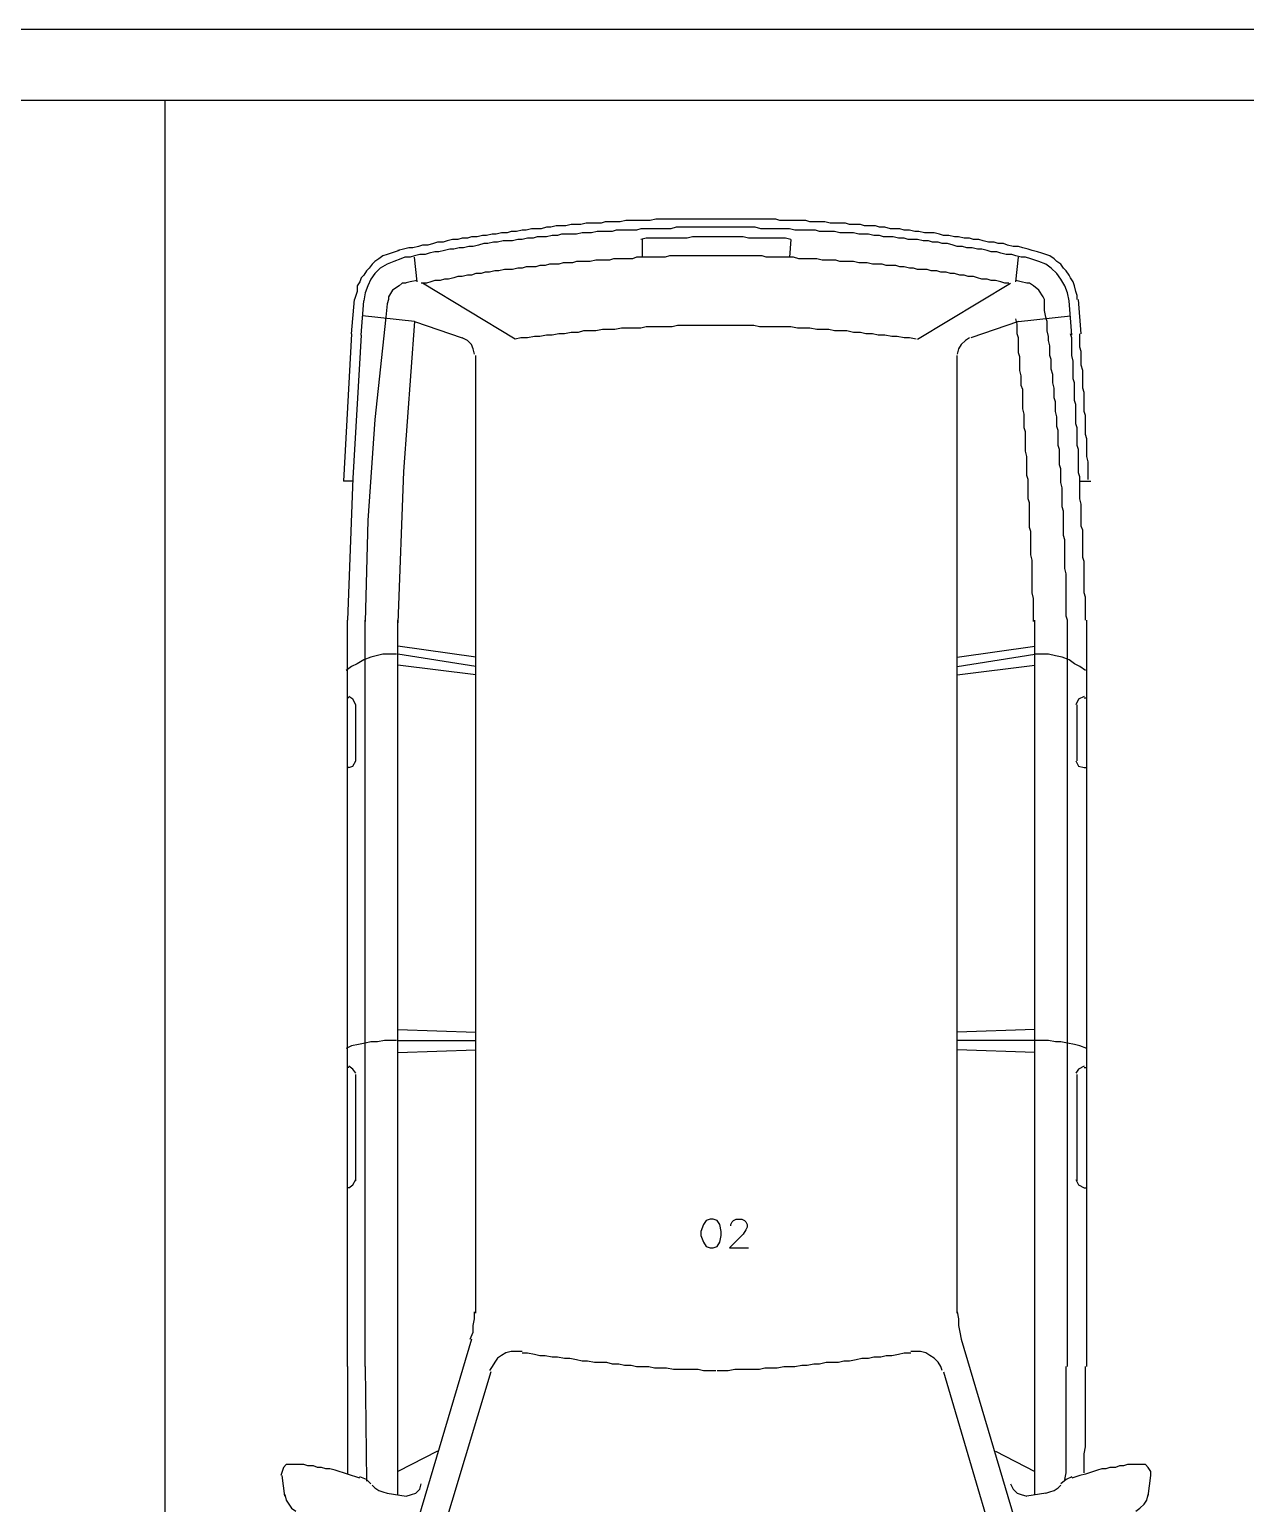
# Model space of a CAD drawing. Header units: millimetres. Extents: x 2273 to 2522, y 1034 to 1187.
# Drawn here: x 2298.754 to 2301.377, y 1130.499 to 1133.677 of the extents above; entities that cross this region are included whole.
import ezdxf

# ---------------------------------------------------------------- set-up
doc = ezdxf.new("R2010")
doc.units = ezdxf.units.MM
doc.layers.add('LAYER8', color=8, linetype='Continuous')

msp = doc.modelspace()

# ---------------------------------------------------------------- linework, layer by layer
at = {"layer": 'LAYER8', "linetype": 'Continuous'}
for points in [[(2303.999, 1133.6765), (2274.0813, 1133.6765)], [(2303.849, 1133.5236), (2274.2313, 1133.5236)]]:
    msp.add_lwpolyline(points, dxfattribs=at)
at = {"layer": 'LAYER8', "color": 0, "linetype": 'Continuous'}
for points in [[(2299.0461, 1133.5236), (2299.0461, 1128.5236)], [(2300.2343, 1133.2677), (2300.2225, 1133.2677), (2300.2108, 1133.2677), (2300.2019, 1133.2677), (2300.1902, 1133.2677), (2300.1784, 1133.2677), (2300.1696, 1133.2677), (2300.1578, 1133.2677), (2300.149, 1133.2677), (2300.1372, 1133.2677), (2300.1255, 1133.2677), (2300.1166, 1133.2677), (2300.1049, 1133.2677), (2300.0931, 1133.2648), (2300.0843, 1133.2648), (2300.0725, 1133.2648), (2300.0608, 1133.2648), (2300.0519, 1133.2648), (2300.0402, 1133.2648), (2300.0284, 1133.2618), (2300.0196, 1133.2618), (2300.0078, 1133.2618), (2299.9961, 1133.2618), (2299.9872, 1133.2589), (2299.9755, 1133.2589), (2299.9637, 1133.2589), (2299.9549, 1133.2589), (2299.9431, 1133.256), (2299.9343, 1133.256), (2299.9225, 1133.256), (2299.9108, 1133.253), (2299.9019, 1133.253), (2299.8902, 1133.253), (2299.8784, 1133.2501), (2299.8696, 1133.2501), (2299.8578, 1133.2471), (2299.8461, 1133.2471), (2299.8372, 1133.2471), (2299.8255, 1133.2442), (2299.8166, 1133.2442), (2299.8049, 1133.2413), (2299.7931, 1133.2413), (2299.7843, 1133.2383), (2299.7725, 1133.2383), (2299.7608, 1133.2354), (2299.7519, 1133.2354), (2299.7402, 1133.2324), (2299.7313, 1133.2324), (2299.7196, 1133.2295), (2299.7078, 1133.2295), (2299.699, 1133.2265), (2299.6872, 1133.2265), (2299.6784, 1133.2236), (2299.6666, 1133.2236), (2299.6549, 1133.2207), (2299.6461, 1133.2177), (2299.6343, 1133.2177), (2299.6255, 1133.2148), (2299.6137, 1133.2118), (2299.6019, 1133.2118), (2299.5931, 1133.2089), (2299.5813, 1133.206), (2299.5725, 1133.206), (2299.5608, 1133.203), (2299.549, 1133.2001)], [(2300.9166, 1133.2001), (2300.9078, 1133.203), (2300.8961, 1133.206), (2300.8872, 1133.2089), (2300.8755, 1133.2089), (2300.8637, 1133.2118), (2300.8549, 1133.2148), (2300.8431, 1133.2148), (2300.8343, 1133.2177), (2300.8225, 1133.2177), (2300.8108, 1133.2207), (2300.8019, 1133.2236), (2300.7902, 1133.2236), (2300.7813, 1133.2265), (2300.7696, 1133.2265), (2300.7578, 1133.2295), (2300.749, 1133.2295), (2300.7372, 1133.2324), (2300.7255, 1133.2324), (2300.7166, 1133.2354), (2300.7049, 1133.2383), (2300.6961, 1133.2383), (2300.6843, 1133.2383), (2300.6725, 1133.2413), (2300.6637, 1133.2413), (2300.6519, 1133.2442), (2300.6402, 1133.2442), (2300.6313, 1133.2471), (2300.6196, 1133.2471), (2300.6108, 1133.2471), (2300.599, 1133.2501), (2300.5872, 1133.2501), (2300.5784, 1133.253), (2300.5666, 1133.253), (2300.5549, 1133.253), (2300.5461, 1133.256), (2300.5343, 1133.256), (2300.5225, 1133.256), (2300.5137, 1133.2589), (2300.5019, 1133.2589), (2300.4931, 1133.2589), (2300.4813, 1133.2589), (2300.4696, 1133.2618), (2300.4608, 1133.2618), (2300.449, 1133.2618), (2300.4372, 1133.2618), (2300.4284, 1133.2648), (2300.4166, 1133.2648), (2300.4049, 1133.2648), (2300.3961, 1133.2648), (2300.3843, 1133.2648), (2300.3725, 1133.2648), (2300.3637, 1133.2677), (2300.3519, 1133.2677), (2300.3402, 1133.2677), (2300.3313, 1133.2677), (2300.3196, 1133.2677), (2300.3078, 1133.2677), (2300.299, 1133.2677), (2300.2872, 1133.2677), (2300.2784, 1133.2677), (2300.2666, 1133.2677), (2300.2549, 1133.2677), (2300.2461, 1133.2677), (2300.2343, 1133.2677)], [(2300.2343, 1133.2501), (2300.2225, 1133.2501), (2300.2108, 1133.2501), (2300.2019, 1133.2501), (2300.1902, 1133.2501), (2300.1813, 1133.2501), (2300.1696, 1133.2501), (2300.1578, 1133.2501), (2300.149, 1133.2501), (2300.1372, 1133.2471), (2300.1255, 1133.2471), (2300.1166, 1133.2471), (2300.1049, 1133.2471), (2300.0961, 1133.2471), (2300.0843, 1133.2471), (2300.0725, 1133.2471), (2300.0637, 1133.2442), (2300.0519, 1133.2442), (2300.0402, 1133.2442), (2300.0313, 1133.2442), (2300.0196, 1133.2442), (2300.0108, 1133.2413), (2299.999, 1133.2413), (2299.9872, 1133.2413), (2299.9784, 1133.2413), (2299.9666, 1133.2383), (2299.9549, 1133.2383), (2299.9461, 1133.2383), (2299.9343, 1133.2354), (2299.9255, 1133.2354), (2299.9137, 1133.2354), (2299.9019, 1133.2354), (2299.8931, 1133.2324), (2299.8813, 1133.2324), (2299.8696, 1133.2295), (2299.8608, 1133.2295), (2299.849, 1133.2295), (2299.8402, 1133.2265), (2299.8284, 1133.2265), (2299.8166, 1133.2236), (2299.8078, 1133.2236), (2299.7961, 1133.2207), (2299.7872, 1133.2207), (2299.7755, 1133.2207), (2299.7637, 1133.2177), (2299.7549, 1133.2177), (2299.7431, 1133.2148), (2299.7343, 1133.2148), (2299.7225, 1133.2118), (2299.7108, 1133.2089), (2299.7019, 1133.2089), (2299.6902, 1133.206), (2299.6813, 1133.206), (2299.6696, 1133.203), (2299.6608, 1133.203), (2299.649, 1133.2001), (2299.6372, 1133.1971), (2299.6284, 1133.1971), (2299.6166, 1133.1942), (2299.6078, 1133.1913), (2299.5961, 1133.1913), (2299.5843, 1133.1883), (2299.5755, 1133.1854), (2299.5637, 1133.1854), (2299.5549, 1133.1824)], [(2300.2343, 1133.2295), (2300.2225, 1133.2295), (2300.2137, 1133.2295), (2300.2049, 1133.2295), (2300.1931, 1133.2295), (2300.1843, 1133.2295), (2300.1725, 1133.2265), (2300.1637, 1133.2265), (2300.1519, 1133.2265), (2300.1431, 1133.2265), (2300.1343, 1133.2265), (2300.1225, 1133.2265), (2300.1137, 1133.2265), (2300.1019, 1133.2265), (2300.0931, 1133.2265), (2300.0843, 1133.2265), (2300.0725, 1133.2236)], [(2300.0755, 1133.2236), (2300.0755, 1133.1854)], [(2300.9137, 1133.1824), (2300.9019, 1133.1854), (2300.8931, 1133.1854), (2300.8813, 1133.1883), (2300.8725, 1133.1913), (2300.8608, 1133.1913), (2300.849, 1133.1942), (2300.8402, 1133.1971), (2300.8284, 1133.1971), (2300.8196, 1133.2001), (2300.8078, 1133.203), (2300.799, 1133.203), (2300.7872, 1133.206), (2300.7755, 1133.206), (2300.7666, 1133.2089), (2300.7549, 1133.2089), (2300.7461, 1133.2118), (2300.7343, 1133.2148), (2300.7225, 1133.2148), (2300.7137, 1133.2177), (2300.7019, 1133.2177), (2300.6931, 1133.2207), (2300.6813, 1133.2207), (2300.6696, 1133.2236), (2300.6608, 1133.2236), (2300.649, 1133.2236), (2300.6402, 1133.2265), (2300.6284, 1133.2265), (2300.6166, 1133.2295), (2300.6078, 1133.2295), (2300.5961, 1133.2295), (2300.5872, 1133.2324), (2300.5755, 1133.2324), (2300.5637, 1133.2354), (2300.5549, 1133.2354), (2300.5431, 1133.2354), (2300.5313, 1133.2383), (2300.5225, 1133.2383), (2300.5108, 1133.2383), (2300.5019, 1133.2383), (2300.4902, 1133.2413), (2300.4784, 1133.2413), (2300.4696, 1133.2413), (2300.4578, 1133.2413), (2300.449, 1133.2442), (2300.4372, 1133.2442), (2300.4255, 1133.2442), (2300.4166, 1133.2442), (2300.4049, 1133.2442), (2300.3931, 1133.2471), (2300.3843, 1133.2471), (2300.3725, 1133.2471), (2300.3608, 1133.2471), (2300.3519, 1133.2471), (2300.3402, 1133.2471), (2300.3313, 1133.2471), (2300.3196, 1133.2501), (2300.3078, 1133.2501), (2300.299, 1133.2501), (2300.2872, 1133.2501), (2300.2755, 1133.2501), (2300.2666, 1133.2501), (2300.2549, 1133.2501), (2300.2461, 1133.2501), (2300.2343, 1133.2501)], [(2300.3961, 1133.2236), (2300.3843, 1133.2265), (2300.3755, 1133.2265), (2300.3637, 1133.2265), (2300.3549, 1133.2265), (2300.3431, 1133.2265), (2300.3343, 1133.2265), (2300.3255, 1133.2265), (2300.3137, 1133.2265), (2300.3049, 1133.2265), (2300.2931, 1133.2295), (2300.2843, 1133.2295), (2300.2755, 1133.2295), (2300.2637, 1133.2295), (2300.2549, 1133.2295), (2300.2431, 1133.2295), (2300.2343, 1133.2295)], [(2300.3961, 1133.2236), (2300.3931, 1133.1854)], [(2299.5519, 1133.2001), (2299.5431, 1133.1971), (2299.5343, 1133.1942), (2299.5255, 1133.1913), (2299.5166, 1133.1883), (2299.5078, 1133.1824), (2299.499, 1133.1765), (2299.4931, 1133.1707), (2299.4872, 1133.1618), (2299.4813, 1133.156), (2299.4755, 1133.1471), (2299.4696, 1133.1413), (2299.4666, 1133.1324), (2299.4608, 1133.1236), (2299.4608, 1133.1118), (2299.4578, 1133.103), (2299.4549, 1133.0942)], [(2301.0137, 1133.0942), (2301.0137, 1133.103), (2301.0108, 1133.1118), (2301.0078, 1133.1236), (2301.0049, 1133.1324), (2300.999, 1133.1413), (2300.9961, 1133.1471), (2300.9902, 1133.156), (2300.9843, 1133.1618), (2300.9784, 1133.1707), (2300.9696, 1133.1765), (2300.9637, 1133.1824), (2300.9549, 1133.1883), (2300.9461, 1133.1913), (2300.9372, 1133.1942), (2300.9284, 1133.1971), (2300.9166, 1133.2001)], [(2299.5549, 1133.1824), (2299.5402, 1133.1765), (2299.5255, 1133.1707), (2299.5108, 1133.1618), (2299.499, 1133.1501), (2299.4902, 1133.1383), (2299.4843, 1133.1236), (2299.4784, 1133.1089), (2299.4755, 1133.0913)], [(2299.5902, 1133.1324), (2299.5843, 1133.1854)], [(2300.2343, 1133.1883), (2300.2225, 1133.1883), (2300.2137, 1133.1883), (2300.2049, 1133.1883), (2300.1931, 1133.1883), (2300.1843, 1133.1883), (2300.1725, 1133.1883), (2300.1637, 1133.1883), (2300.1549, 1133.1883), (2300.1431, 1133.1883), (2300.1343, 1133.1883), (2300.1255, 1133.1854), (2300.1137, 1133.1854), (2300.1049, 1133.1854), (2300.0931, 1133.1854), (2300.0843, 1133.1854), (2300.0755, 1133.1854), (2300.0637, 1133.1854), (2300.0549, 1133.1824), (2300.0431, 1133.1824), (2300.0343, 1133.1824), (2300.0255, 1133.1824), (2300.0137, 1133.1824), (2300.0049, 1133.1795), (2299.9961, 1133.1795), (2299.9843, 1133.1795), (2299.9755, 1133.1795), (2299.9637, 1133.1765), (2299.9549, 1133.1765), (2299.9461, 1133.1765), (2299.9343, 1133.1765), (2299.9255, 1133.1736), (2299.9166, 1133.1736), (2299.9049, 1133.1736), (2299.8961, 1133.1707), (2299.8872, 1133.1707), (2299.8755, 1133.1707), (2299.8666, 1133.1677), (2299.8549, 1133.1677), (2299.8461, 1133.1648), (2299.8372, 1133.1648), (2299.8255, 1133.1648), (2299.8166, 1133.1618), (2299.8078, 1133.1618), (2299.7961, 1133.1589), (2299.7872, 1133.1589), (2299.7784, 1133.1589), (2299.7666, 1133.156), (2299.7578, 1133.156), (2299.7461, 1133.153), (2299.7372, 1133.153), (2299.7284, 1133.1501), (2299.7166, 1133.1501), (2299.7078, 1133.1471), (2299.699, 1133.1471), (2299.6872, 1133.1442), (2299.6784, 1133.1442), (2299.6696, 1133.1413), (2299.6578, 1133.1383), (2299.649, 1133.1383), (2299.6402, 1133.1354), (2299.6284, 1133.1354), (2299.6196, 1133.1324), (2299.6108, 1133.1295), (2299.599, 1133.1295)], [(2300.8666, 1133.1295), (2300.8578, 1133.1295), (2300.849, 1133.1324), (2300.8372, 1133.1354), (2300.8284, 1133.1354), (2300.8196, 1133.1383), (2300.8078, 1133.1383), (2300.799, 1133.1413), (2300.7902, 1133.1442), (2300.7784, 1133.1442), (2300.7696, 1133.1471), (2300.7608, 1133.1471), (2300.749, 1133.1501), (2300.7402, 1133.1501), (2300.7313, 1133.153), (2300.7196, 1133.153), (2300.7108, 1133.156), (2300.699, 1133.156), (2300.6902, 1133.1589), (2300.6813, 1133.1589), (2300.6696, 1133.1589), (2300.6608, 1133.1618), (2300.6519, 1133.1618), (2300.6402, 1133.1648), (2300.6313, 1133.1648), (2300.6225, 1133.1677), (2300.6108, 1133.1677), (2300.6019, 1133.1677), (2300.5931, 1133.1707), (2300.5813, 1133.1707), (2300.5725, 1133.1707), (2300.5608, 1133.1736), (2300.5519, 1133.1736), (2300.5431, 1133.1736), (2300.5313, 1133.1765), (2300.5225, 1133.1765), (2300.5137, 1133.1765), (2300.5019, 1133.1765), (2300.4931, 1133.1795), (2300.4813, 1133.1795), (2300.4725, 1133.1795), (2300.4637, 1133.1795), (2300.4519, 1133.1824), (2300.4431, 1133.1824), (2300.4343, 1133.1824), (2300.4225, 1133.1824), (2300.4137, 1133.1824), (2300.4019, 1133.1854), (2300.3931, 1133.1854), (2300.3843, 1133.1854), (2300.3725, 1133.1854), (2300.3637, 1133.1854), (2300.3549, 1133.1854), (2300.3431, 1133.1854), (2300.3343, 1133.1883), (2300.3225, 1133.1883), (2300.3137, 1133.1883), (2300.3049, 1133.1883), (2300.2931, 1133.1883), (2300.2843, 1133.1883), (2300.2725, 1133.1883), (2300.2637, 1133.1883), (2300.2549, 1133.1883), (2300.2431, 1133.1883), (2300.2343, 1133.1883)], [(2300.8813, 1133.1324), (2300.8872, 1133.1854)], [(2300.9961, 1133.0913), (2300.9931, 1133.1089), (2300.9872, 1133.1236), (2300.9784, 1133.1383), (2300.9696, 1133.1501), (2300.9578, 1133.1618), (2300.9461, 1133.1707), (2300.9313, 1133.1765), (2300.9137, 1133.1824)], [(2299.5666, 1133.1295), (2299.5578, 1133.1295), (2299.5519, 1133.1236), (2299.5372, 1133.1148), (2299.5284, 1133.1001), (2299.5284, 1133.0942), (2299.5255, 1133.0854)], [(2299.5902, 1133.1354), (2299.5755, 1133.1324), (2299.5637, 1133.1295)], [(2299.8019, 1133.0089), (2299.6019, 1133.1295)], [(2300.6696, 1133.0089), (2300.8696, 1133.1295)], [(2300.9049, 1133.1295), (2300.8931, 1133.1324), (2300.8813, 1133.1354)], [(2300.9431, 1133.0854), (2300.9431, 1133.0942), (2300.9402, 1133.1001), (2300.9313, 1133.1148), (2300.9196, 1133.1236), (2300.9108, 1133.1295), (2300.9049, 1133.1295)], [(2299.449, 1133.0207), (2299.4549, 1133.0942)], [(2299.4696, 1133.0177), (2299.4755, 1133.0913)], [(2299.5255, 1133.0854), (2299.5225, 1133.056)], [(2300.9461, 1133.056), (2300.9431, 1133.0707), (2300.9431, 1133.0854)], [(2301.0019, 1133.0177), (2300.9961, 1133.0913)], [(2301.0225, 1133.0207), (2301.0166, 1133.0942)], [(2299.5843, 1133.0471), (2299.4725, 1133.0589)], [(2299.5225, 1133.056), (2299.499, 1132.8354), (2299.4843, 1132.6177), (2299.4784, 1132.4001)], [(2299.5843, 1133.0471), (2299.5608, 1132.7236), (2299.549, 1132.3971)], [(2299.5843, 1133.0471), (2299.6872, 1133.0118)], [(2300.2343, 1133.0383), (2300.2196, 1133.0383), (2300.2078, 1133.0383), (2300.1931, 1133.0383), (2300.1784, 1133.0383), (2300.1666, 1133.0383), (2300.1519, 1133.0383), (2300.1402, 1133.0354), (2300.1255, 1133.0354), (2300.1108, 1133.0354), (2300.099, 1133.0354), (2300.0843, 1133.0354), (2300.0725, 1133.0324), (2300.0578, 1133.0324), (2300.0431, 1133.0324), (2300.0313, 1133.0324), (2300.0166, 1133.0295), (2300.0049, 1133.0295), (2299.9902, 1133.0295), (2299.9755, 1133.0265), (2299.9637, 1133.0265), (2299.949, 1133.0265), (2299.9372, 1133.0236), (2299.9225, 1133.0236), (2299.9078, 1133.0207), (2299.8961, 1133.0207), (2299.8813, 1133.0177), (2299.8696, 1133.0177), (2299.8549, 1133.0148), (2299.8431, 1133.0148), (2299.8284, 1133.0118), (2299.8137, 1133.0118), (2299.8019, 1133.0089)], [(2300.6666, 1133.0089), (2300.6519, 1133.0118), (2300.6402, 1133.0118), (2300.6255, 1133.0148), (2300.6137, 1133.0148), (2300.599, 1133.0177), (2300.5843, 1133.0177), (2300.5725, 1133.0207), (2300.5578, 1133.0207), (2300.5461, 1133.0236), (2300.5313, 1133.0236), (2300.5166, 1133.0265), (2300.5049, 1133.0265), (2300.4902, 1133.0265), (2300.4784, 1133.0295), (2300.4637, 1133.0295), (2300.4519, 1133.0295), (2300.4372, 1133.0324), (2300.4225, 1133.0324), (2300.4108, 1133.0324), (2300.3961, 1133.0354), (2300.3843, 1133.0354), (2300.3696, 1133.0354), (2300.3549, 1133.0354), (2300.3431, 1133.0354), (2300.3284, 1133.0354), (2300.3166, 1133.0383), (2300.3019, 1133.0383), (2300.2872, 1133.0383), (2300.2755, 1133.0383), (2300.2608, 1133.0383), (2300.2461, 1133.0383), (2300.2343, 1133.0383)], [(2300.8872, 1133.0471), (2300.7843, 1133.0118)], [(2300.9196, 1132.4001), (2300.9196, 1132.4118), (2300.9196, 1132.4207), (2300.9196, 1132.4295), (2300.9196, 1132.4413), (2300.9196, 1132.4501), (2300.9166, 1132.4618), (2300.9166, 1132.4707), (2300.9166, 1132.4824), (2300.9166, 1132.4913), (2300.9166, 1132.503), (2300.9166, 1132.5118), (2300.9166, 1132.5236), (2300.9166, 1132.5324), (2300.9137, 1132.5442), (2300.9137, 1132.553), (2300.9137, 1132.5618), (2300.9137, 1132.5736), (2300.9137, 1132.5824), (2300.9137, 1132.5942), (2300.9108, 1132.603), (2300.9108, 1132.6148), (2300.9108, 1132.6236), (2300.9108, 1132.6354), (2300.9108, 1132.6442), (2300.9108, 1132.656), (2300.9078, 1132.6648), (2300.9078, 1132.6765), (2300.9078, 1132.6854), (2300.9078, 1132.6971), (2300.9078, 1132.706), (2300.9049, 1132.7148), (2300.9049, 1132.7265), (2300.9049, 1132.7354), (2300.9049, 1132.7471), (2300.9049, 1132.756), (2300.9019, 1132.7677), (2300.9019, 1132.7765), (2300.9019, 1132.7883), (2300.9019, 1132.7971), (2300.9019, 1132.8089), (2300.899, 1132.8177), (2300.899, 1132.8295), (2300.899, 1132.8383), (2300.899, 1132.8471), (2300.8961, 1132.8589), (2300.8961, 1132.8677), (2300.8961, 1132.8795), (2300.8961, 1132.8883), (2300.8961, 1132.9001), (2300.8931, 1132.9089), (2300.8931, 1132.9207), (2300.8931, 1132.9295), (2300.8902, 1132.9413), (2300.8902, 1132.9501), (2300.8902, 1132.9589), (2300.8902, 1132.9707), (2300.8872, 1132.9795), (2300.8872, 1132.9913), (2300.8872, 1133.0001), (2300.8872, 1133.0118), (2300.8843, 1133.0207), (2300.8843, 1133.0324), (2300.8843, 1133.0413), (2300.8813, 1133.053)], [(2300.8872, 1133.0471), (2300.999, 1133.0589)], [(2300.9931, 1132.403), (2300.9902, 1132.4118), (2300.9902, 1132.4236), (2300.9902, 1132.4324), (2300.9902, 1132.4442), (2300.9902, 1132.453), (2300.9902, 1132.4648), (2300.9902, 1132.4736), (2300.9902, 1132.4824), (2300.9902, 1132.4942), (2300.9902, 1132.503), (2300.9872, 1132.5148), (2300.9872, 1132.5236), (2300.9872, 1132.5354), (2300.9872, 1132.5442), (2300.9872, 1132.556), (2300.9872, 1132.5648), (2300.9872, 1132.5765), (2300.9843, 1132.5854), (2300.9843, 1132.5971), (2300.9843, 1132.606), (2300.9843, 1132.6177), (2300.9843, 1132.6265), (2300.9843, 1132.6383), (2300.9813, 1132.6471), (2300.9813, 1132.6589), (2300.9813, 1132.6677), (2300.9813, 1132.6795), (2300.9813, 1132.6883), (2300.9784, 1132.7001), (2300.9784, 1132.7089), (2300.9784, 1132.7207), (2300.9784, 1132.7295), (2300.9755, 1132.7383), (2300.9755, 1132.7501), (2300.9755, 1132.7589), (2300.9755, 1132.7707), (2300.9725, 1132.7795), (2300.9725, 1132.7913), (2300.9725, 1132.8001), (2300.9725, 1132.8118), (2300.9696, 1132.8207), (2300.9696, 1132.8324), (2300.9696, 1132.8413), (2300.9666, 1132.853), (2300.9666, 1132.8618), (2300.9666, 1132.8736), (2300.9637, 1132.8824), (2300.9637, 1132.8942), (2300.9637, 1132.903), (2300.9608, 1132.9148), (2300.9608, 1132.9236), (2300.9608, 1132.9324), (2300.9578, 1132.9442), (2300.9578, 1132.953), (2300.9578, 1132.9648), (2300.9549, 1132.9736), (2300.9549, 1132.9854), (2300.9549, 1132.9942), (2300.9519, 1133.006), (2300.9519, 1133.0148), (2300.949, 1133.0265), (2300.949, 1133.0354), (2300.949, 1133.0471), (2300.9461, 1133.056)], [(2299.449, 1133.0207), (2299.4313, 1132.703)], [(2299.4696, 1133.0177), (2299.4519, 1132.7089), (2299.4402, 1132.403)], [(2299.7137, 1132.9765), (2299.7108, 1132.9883), (2299.7078, 1132.9971), (2299.699, 1133.006), (2299.6872, 1133.0118)], [(2300.7813, 1133.0118), (2300.7725, 1133.006), (2300.7637, 1132.9971), (2300.7578, 1132.9883), (2300.7549, 1132.9765)], [(2301.0313, 1132.403), (2301.0313, 1132.4118), (2301.0313, 1132.4236), (2301.0313, 1132.4324), (2301.0313, 1132.4413), (2301.0313, 1132.453), (2301.0284, 1132.4618), (2301.0284, 1132.4707), (2301.0284, 1132.4795), (2301.0284, 1132.4913), (2301.0284, 1132.5001), (2301.0284, 1132.5089), (2301.0284, 1132.5207), (2301.0284, 1132.5295), (2301.0255, 1132.5383), (2301.0255, 1132.5471), (2301.0255, 1132.5589), (2301.0255, 1132.5677), (2301.0255, 1132.5765), (2301.0255, 1132.5854), (2301.0255, 1132.5971), (2301.0225, 1132.606), (2301.0225, 1132.6148), (2301.0225, 1132.6265), (2301.0225, 1132.6354), (2301.0225, 1132.6442), (2301.0225, 1132.653), (2301.0196, 1132.6648), (2301.0196, 1132.6736), (2301.0196, 1132.6824), (2301.0196, 1132.6942), (2301.0196, 1132.703), (2301.0196, 1132.7118), (2301.0166, 1132.7207), (2301.0166, 1132.7324), (2301.0166, 1132.7413), (2301.0166, 1132.7501), (2301.0166, 1132.7589), (2301.0166, 1132.7707), (2301.0137, 1132.7795), (2301.0137, 1132.7883), (2301.0137, 1132.8001), (2301.0137, 1132.8089), (2301.0137, 1132.8177), (2301.0108, 1132.8265), (2301.0108, 1132.8383), (2301.0108, 1132.8471), (2301.0108, 1132.856), (2301.0108, 1132.8677), (2301.0078, 1132.8765), (2301.0078, 1132.8854), (2301.0078, 1132.8942), (2301.0078, 1132.906), (2301.0078, 1132.9148), (2301.0049, 1132.9236), (2301.0049, 1132.9324), (2301.0049, 1132.9442), (2301.0049, 1132.953), (2301.0049, 1132.9618), (2301.0019, 1132.9736), (2301.0019, 1132.9824), (2301.0019, 1132.9913), (2301.0019, 1133.0001), (2301.0019, 1133.0118), (2300.999, 1133.0207)], [(2301.0372, 1132.706), (2301.0372, 1132.7148), (2301.0372, 1132.7265), (2301.0372, 1132.7354), (2301.0372, 1132.7442), (2301.0343, 1132.756), (2301.0343, 1132.7648), (2301.0343, 1132.7736), (2301.0343, 1132.7854), (2301.0343, 1132.7942), (2301.0313, 1132.803), (2301.0313, 1132.8148), (2301.0313, 1132.8236), (2301.0313, 1132.8354), (2301.0313, 1132.8442), (2301.0284, 1132.853), (2301.0284, 1132.8648), (2301.0284, 1132.8736), (2301.0284, 1132.8824), (2301.0284, 1132.8942), (2301.0255, 1132.903), (2301.0255, 1132.9118), (2301.0255, 1132.9236), (2301.0255, 1132.9324), (2301.0255, 1132.9413), (2301.0225, 1132.953), (2301.0225, 1132.9618), (2301.0225, 1132.9736), (2301.0225, 1132.9824), (2301.0196, 1132.9913), (2301.0196, 1133.003), (2301.0196, 1133.0118), (2301.0196, 1133.0207)], [(2299.7166, 1130.9089), (2299.7166, 1132.9736)], [(2300.7549, 1130.9089), (2300.7549, 1132.9736)], [(2299.4519, 1132.703), (2299.4313, 1132.703)], [(2301.0196, 1132.703), (2301.0431, 1132.703)], [(2299.4402, 1130.7942), (2299.4402, 1132.403)], [(2299.4784, 1130.7942), (2299.4784, 1132.403)], [(2299.549, 1130.5177), (2299.549, 1132.403)], [(2300.9225, 1130.5177), (2300.9225, 1132.403)], [(2300.9931, 1130.7942), (2300.9931, 1132.403)], [(2301.0343, 1130.7942), (2301.0343, 1132.403)], [(2299.7166, 1132.3236), (2299.549, 1132.3471)], [(2300.7549, 1132.3236), (2300.9225, 1132.3471)], [(2299.5461, 1132.3295), (2299.5313, 1132.3295), (2299.5166, 1132.3295), (2299.5019, 1132.3265), (2299.4902, 1132.3236), (2299.4755, 1132.3177), (2299.4608, 1132.3089), (2299.449, 1132.303), (2299.4372, 1132.2942)], [(2299.7166, 1132.303), (2299.549, 1132.3295)], [(2299.7166, 1132.2854), (2299.549, 1132.306)], [(2300.7549, 1132.303), (2300.9225, 1132.3295)], [(2300.7549, 1132.2854), (2300.9225, 1132.306)], [(2301.0313, 1132.2942), (2301.0196, 1132.303), (2301.0078, 1132.3089), (2300.9961, 1132.3177), (2300.9813, 1132.3236), (2300.9666, 1132.3265), (2300.9519, 1132.3295), (2300.9372, 1132.3295), (2300.9225, 1132.3295)], [(2299.4578, 1132.2207), (2299.4519, 1132.2324), (2299.4431, 1132.2383)], [(2301.0284, 1132.2383), (2301.0166, 1132.2324), (2301.0108, 1132.2207)], [(2299.4431, 1132.2354), (2299.4402, 1132.2354)], [(2299.4578, 1132.1001), (2299.4578, 1132.2207)], [(2301.0137, 1132.1001), (2301.0137, 1132.2207)], [(2301.0284, 1132.2354), (2301.0343, 1132.2354)], [(2299.4431, 1132.0854), (2299.4402, 1132.0854)], [(2299.4431, 1132.0854), (2299.4519, 1132.0883), (2299.4578, 1132.1001)], [(2301.0108, 1132.1001), (2301.0166, 1132.0883), (2301.0284, 1132.0854)], [(2301.0284, 1132.0854), (2301.0343, 1132.0854)], [(2299.549, 1131.5207), (2299.7166, 1131.5148)], [(2300.9225, 1131.5207), (2300.7549, 1131.5148)], [(2299.5461, 1131.4971), (2299.5313, 1131.4971), (2299.5196, 1131.4971), (2299.5049, 1131.4942), (2299.4902, 1131.4942), (2299.4784, 1131.4913), (2299.4637, 1131.4883), (2299.449, 1131.4854), (2299.4372, 1131.4795)], [(2299.549, 1131.4971), (2299.7166, 1131.4971)], [(2299.549, 1131.4707), (2299.7166, 1131.4765)], [(2300.9225, 1131.4971), (2300.7549, 1131.4971)], [(2300.9225, 1131.4707), (2300.7549, 1131.4765)], [(2301.0343, 1131.4795), (2301.0196, 1131.4854), (2301.0078, 1131.4883), (2300.9931, 1131.4913), (2300.9784, 1131.4942), (2300.9666, 1131.4942), (2300.9519, 1131.4971), (2300.9372, 1131.4971), (2300.9225, 1131.4971)], [(2299.4431, 1131.4383), (2299.4402, 1131.4383)], [(2299.4578, 1131.4265), (2299.4519, 1131.4354), (2299.4431, 1131.4413)], [(2299.4578, 1131.1942), (2299.4578, 1131.4236)], [(2301.0284, 1131.4413), (2301.0166, 1131.4354), (2301.0108, 1131.4265)], [(2301.0137, 1131.1942), (2301.0137, 1131.4236)], [(2301.0284, 1131.4383), (2301.0343, 1131.4383)], [(2299.4431, 1131.1795), (2299.4519, 1131.1854), (2299.4578, 1131.1971)], [(2301.0108, 1131.1971), (2301.0166, 1131.1854), (2301.0284, 1131.1795)], [(2299.4431, 1131.1795), (2299.4402, 1131.1795)], [(2301.0284, 1131.1795), (2301.0343, 1131.1795)], [(2300.2225, 1131.1118), (2300.2137, 1131.1089), (2300.2078, 1131.1001), (2300.2019, 1131.0854), (2300.2019, 1131.0765), (2300.2078, 1131.0618), (2300.2137, 1131.053), (2300.2225, 1131.0501), (2300.2284, 1131.0501), (2300.2372, 1131.053), (2300.2431, 1131.0618), (2300.2461, 1131.0765), (2300.2461, 1131.0854), (2300.2431, 1131.1001), (2300.2372, 1131.1089), (2300.2284, 1131.1118), (2300.2225, 1131.1118)], [(2300.2666, 1131.0971), (2300.2666, 1131.1001), (2300.2696, 1131.106), (2300.2725, 1131.1089), (2300.2784, 1131.1118), (2300.2902, 1131.1118), (2300.2961, 1131.1089), (2300.299, 1131.106), (2300.3019, 1131.1001), (2300.3019, 1131.0942), (2300.299, 1131.0883), (2300.2931, 1131.0795), (2300.2637, 1131.0501), (2300.3049, 1131.0501)], [(2299.7049, 1130.853), (2299.7108, 1130.8677), (2299.7108, 1130.8824), (2299.7137, 1130.8971), (2299.7137, 1130.9118)], [(2300.7549, 1130.9118), (2300.7578, 1130.8971), (2300.7578, 1130.8824), (2300.7608, 1130.8677), (2300.7637, 1130.853)], [(2299.7078, 1130.853), (2299.549, 1130.3177), (2299.549, 1130.4177)], [(2300.7637, 1130.853), (2300.9225, 1130.3177)], [(2299.8166, 1130.8265), (2299.8049, 1130.8265), (2299.7931, 1130.8265), (2299.7813, 1130.8236), (2299.7725, 1130.8177), (2299.7637, 1130.8118), (2299.7578, 1130.803), (2299.7519, 1130.7942), (2299.7461, 1130.7854)], [(2299.8166, 1130.8236), (2299.8284, 1130.8236), (2299.8431, 1130.8207), (2299.8549, 1130.8177), (2299.8666, 1130.8177), (2299.8813, 1130.8148), (2299.8931, 1130.8148), (2299.9078, 1130.8118), (2299.9196, 1130.8118), (2299.9343, 1130.8089), (2299.9461, 1130.806), (2299.9578, 1130.806), (2299.9725, 1130.803), (2299.9843, 1130.803), (2299.999, 1130.803), (2300.0108, 1130.8001), (2300.0255, 1130.8001), (2300.0372, 1130.7971), (2300.0519, 1130.7971), (2300.0637, 1130.7942), (2300.0755, 1130.7942), (2300.0902, 1130.7942), (2300.1019, 1130.7913), (2300.1166, 1130.7913), (2300.1284, 1130.7913), (2300.1431, 1130.7883), (2300.1549, 1130.7883), (2300.1696, 1130.7883), (2300.1813, 1130.7883), (2300.1961, 1130.7883), (2300.2078, 1130.7854), (2300.2196, 1130.7854), (2300.2343, 1130.7854)], [(2300.2372, 1130.7854), (2300.249, 1130.7854), (2300.2608, 1130.7854), (2300.2755, 1130.7883), (2300.2872, 1130.7883), (2300.3019, 1130.7883), (2300.3137, 1130.7883), (2300.3284, 1130.7883), (2300.3402, 1130.7913), (2300.3549, 1130.7913), (2300.3666, 1130.7913), (2300.3813, 1130.7942), (2300.3931, 1130.7942), (2300.4049, 1130.7942), (2300.4196, 1130.7971), (2300.4313, 1130.7971), (2300.4461, 1130.8001), (2300.4578, 1130.8001), (2300.4725, 1130.803), (2300.4843, 1130.803), (2300.499, 1130.803), (2300.5108, 1130.806), (2300.5225, 1130.806), (2300.5372, 1130.8089), (2300.549, 1130.8118), (2300.5637, 1130.8118), (2300.5755, 1130.8148), (2300.5902, 1130.8148), (2300.6019, 1130.8177), (2300.6137, 1130.8177), (2300.6284, 1130.8207), (2300.6402, 1130.8236), (2300.6549, 1130.8236)], [(2300.7225, 1130.7854), (2300.7196, 1130.7942), (2300.7137, 1130.803), (2300.7049, 1130.8118), (2300.6961, 1130.8177), (2300.6872, 1130.8236), (2300.6755, 1130.8265), (2300.6666, 1130.8265), (2300.6549, 1130.8265)], [(2299.4402, 1130.7942), (2299.4402, 1130.5618)], [(2299.4784, 1130.7942), (2299.4813, 1130.5471)], [(2299.749, 1130.7824), (2299.5813, 1130.2236)], [(2300.7255, 1130.7824), (2300.8902, 1130.2236)], [(2300.9872, 1130.5501), (2300.9902, 1130.5648), (2300.9902, 1130.5795), (2300.9902, 1130.5942), (2300.9902, 1130.6118), (2300.9902, 1130.6265), (2300.9902, 1130.6413), (2300.9902, 1130.656), (2300.9902, 1130.6707), (2300.9902, 1130.6883), (2300.9902, 1130.703), (2300.9902, 1130.7177), (2300.9902, 1130.7324), (2300.9902, 1130.7471), (2300.9902, 1130.7648), (2300.9902, 1130.7795), (2300.9902, 1130.7942)], [(2301.0284, 1130.5648), (2301.0284, 1130.5765), (2301.0284, 1130.5913), (2301.0284, 1130.606), (2301.0313, 1130.6207), (2301.0313, 1130.6354), (2301.0313, 1130.6501), (2301.0313, 1130.6648), (2301.0313, 1130.6795), (2301.0313, 1130.6942), (2301.0313, 1130.7089), (2301.0313, 1130.7236), (2301.0313, 1130.7354), (2301.0313, 1130.7501), (2301.0313, 1130.7648), (2301.0313, 1130.7795), (2301.0313, 1130.7942)], [(2299.6343, 1130.6118), (2299.549, 1130.5677)], [(2300.8372, 1130.6118), (2300.9225, 1130.5677)], [(2299.3166, 1130.5824), (2299.3078, 1130.5824), (2299.3019, 1130.5765), (2299.299, 1130.5677), (2299.2961, 1130.5589)], [(2299.3049, 1130.5148), (2299.299, 1130.5589)], [(2299.4666, 1130.553), (2299.4578, 1130.556), (2299.449, 1130.5589), (2299.4402, 1130.5618), (2299.4313, 1130.5648), (2299.4225, 1130.5677), (2299.4137, 1130.5707), (2299.4019, 1130.5736), (2299.3931, 1130.5736), (2299.3843, 1130.5765), (2299.3755, 1130.5765), (2299.3666, 1130.5795), (2299.3549, 1130.5795), (2299.3461, 1130.5824), (2299.3372, 1130.5824), (2299.3284, 1130.5824), (2299.3166, 1130.5824)], [(2299.4902, 1130.5413), (2299.4813, 1130.5501), (2299.4666, 1130.556)], [(2301.0019, 1130.556), (2300.9902, 1130.5501), (2300.9784, 1130.5413)], [(2301.1519, 1130.5824), (2301.1431, 1130.5824), (2301.1343, 1130.5824), (2301.1225, 1130.5824), (2301.1137, 1130.5795), (2301.1049, 1130.5795), (2301.0961, 1130.5765), (2301.0843, 1130.5765), (2301.0755, 1130.5736), (2301.0666, 1130.5736), (2301.0578, 1130.5707), (2301.049, 1130.5677), (2301.0402, 1130.5648), (2301.0313, 1130.5618), (2301.0196, 1130.5589), (2301.0108, 1130.556), (2301.0019, 1130.553)], [(2301.1725, 1130.5589), (2301.1725, 1130.5677), (2301.1666, 1130.5765), (2301.1608, 1130.5824), (2301.1519, 1130.5824)], [(2301.1666, 1130.5148), (2301.1725, 1130.5589)], [(2299.4931, 1130.5383), (2299.499, 1130.5324), (2299.5078, 1130.5265), (2299.5166, 1130.5236), (2299.5255, 1130.5207)], [(2299.5666, 1130.5148), (2299.5784, 1130.5177), (2299.5872, 1130.5207), (2299.5961, 1130.5295), (2299.599, 1130.5413)], [(2300.8696, 1130.5413), (2300.8755, 1130.5295), (2300.8843, 1130.5207), (2300.8931, 1130.5177), (2300.9049, 1130.5148)], [(2300.9461, 1130.5207), (2300.9549, 1130.5236), (2300.9637, 1130.5265), (2300.9725, 1130.5324), (2300.9784, 1130.5383)], [(2299.3049, 1130.5177), (2299.3078, 1130.506), (2299.3137, 1130.4971), (2299.3196, 1130.4883), (2299.3284, 1130.4824)], [(2299.5255, 1130.5207), (2299.5666, 1130.5148)], [(2300.9461, 1130.5207), (2300.9049, 1130.5148)], [(2301.1402, 1130.4824), (2301.149, 1130.4883), (2301.1578, 1130.4971), (2301.1637, 1130.506), (2301.1666, 1130.5177)]]:
    msp.add_lwpolyline(points, dxfattribs=at)

doc.saveas('drawing.dxf')
